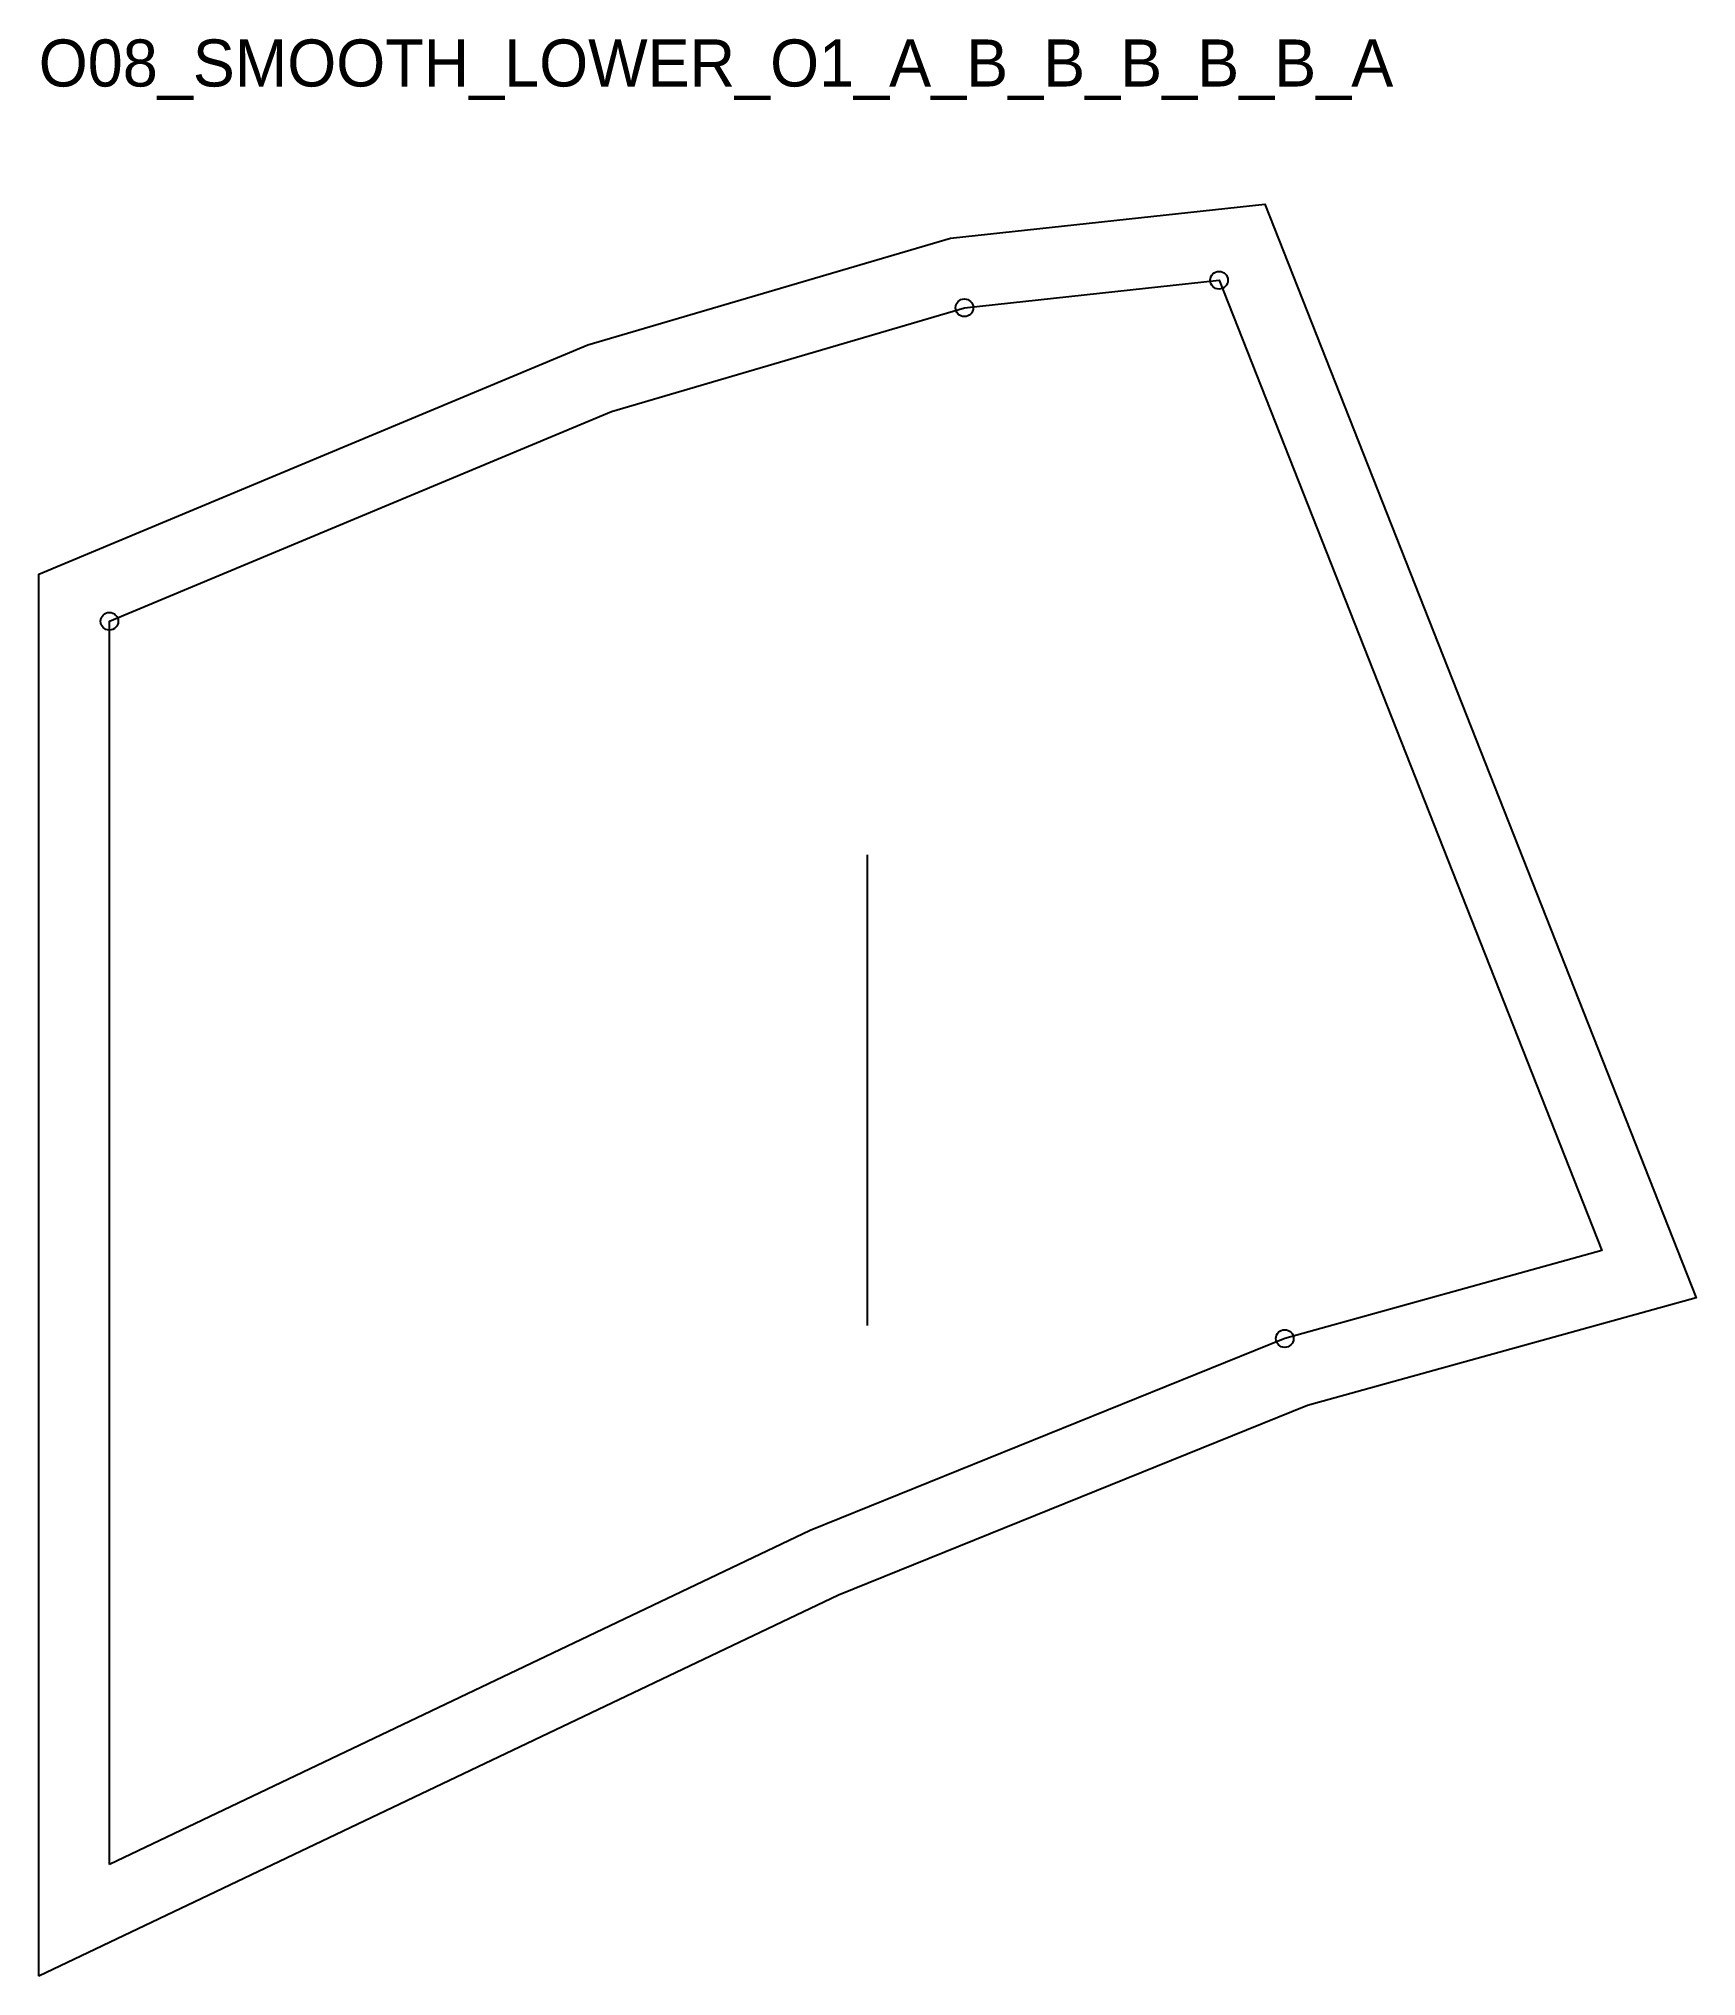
# Model space of a CAD drawing. Header units: millimetres. Extents: x -12 to 270, y -19 to 310.
import ezdxf

# ---------------------------------------------------------------- set-up
doc = ezdxf.new("R2010")
doc.units = ezdxf.units.MM
for name, color, linetype in [('CUT', 1, 'Continuous'), ('GRAIN', 3, 'Continuous'), ('ID', 7, 'Continuous'), ('NOTCH', 2, 'Continuous'), ('SEAM', 5, 'Continuous')]:
    doc.layers.add(name, color=color, linetype=linetype)

msp = doc.modelspace()

# ---------------------------------------------------------------- linework, layer by layer
at = {"layer": 'CUT'}
msp.add_lwpolyline([(-12, -19.01), (-12, 219.26), (81.3, 258.24), (142.9, 276.36), (196.32, 282.14), (269.58, 96.3), (203.54, 77.98), (123.87, 45.74), (-12, -19.01)], close=True, dxfattribs=at)
at = {"layer": 'GRAIN'}
msp.add_line((128.79, 91.56), (128.79, 171.56), dxfattribs=at)
at = {"layer": 'NOTCH'}
for centre in [(188.52, 269.22), (145.25, 264.54), (0, 211.26), (199.67, 89.36)]:
    msp.add_circle(centre, 1.5, dxfattribs=at)
at = {"layer": 'SEAM'}
msp.add_lwpolyline([(0, 0), (0, 211.26), (85.32, 246.91), (145.25, 264.54), (188.52, 269.22), (253.53, 104.3), (199.67, 89.36), (119.04, 56.73)], close=True, dxfattribs=at)

# ---------------------------------------------------------------- texts
at = {"layer": 'ID'}
msp.add_text('O08_SMOOTH_LOWER_O1_A_B_B_B_B_B_A', height=8, dxfattribs=at).set_placement((-12, 302.14))

doc.saveas('drawing.dxf')
